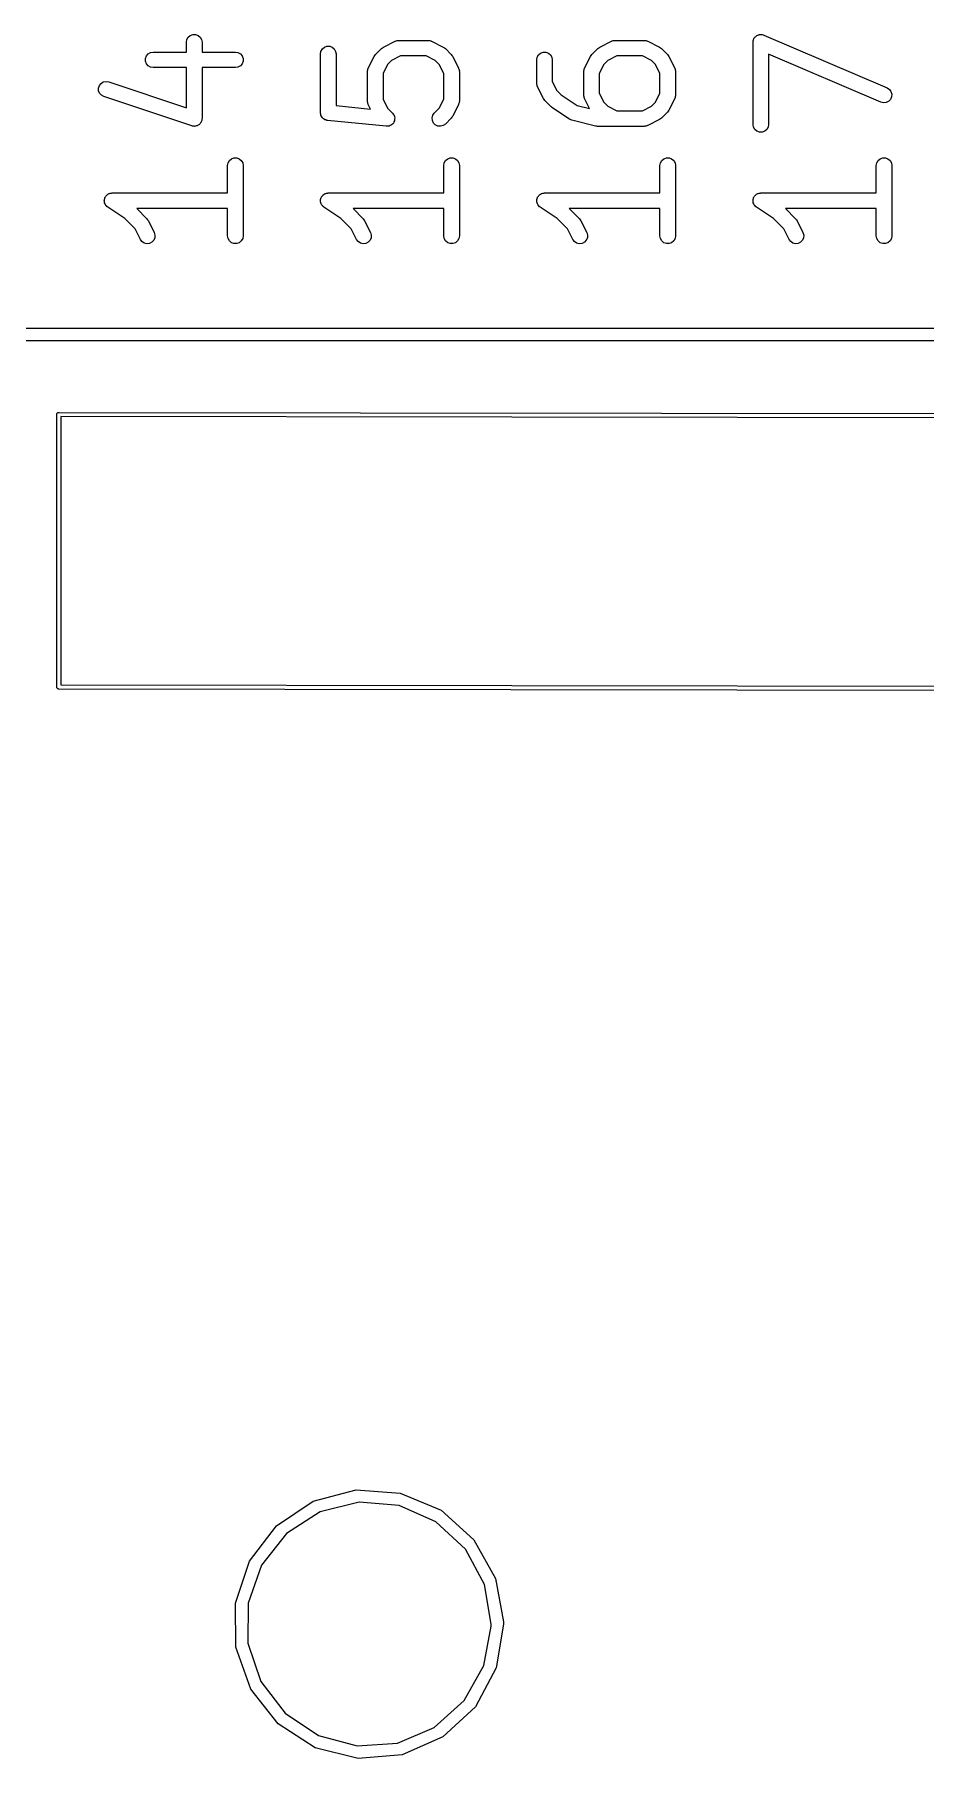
# Model space of a CAD drawing. Extents: x 98 to 199, y -139 to -72.
# Drawn here: x 164.64 to 175.11, y -95.05 to -74.8 of the extents above; entities that cross this region are included whole.
import ezdxf

# ---------------------------------------------------------------- set-up
doc = ezdxf.new("R2010")
doc.units = 0
doc.header["$MEASUREMENT"] = 0
doc.layers.add('BLACK', color=7, linetype='CONTINUOUS')

msp = doc.modelspace()

# ---------------------------------------------------------------- linework, layer by layer
at = {"layer": 'BLACK', "linetype": 'CONTINUOUS'}
for p, q in [((166.426, -74.889), (166.431, -74.8578)), ((166.426, -75.0044), (166.426, -74.889)), ((166.431, -74.8578), (166.447, -74.8303)), ((166.447, -74.8303), (166.471, -74.8099)), ((166.471, -74.8099), (166.501, -74.799)), ((166.501, -74.799), (166.533, -74.799)), ((166.533, -74.799), (166.563, -74.8099)), ((166.563, -74.8099), (166.587, -74.8303)), ((166.587, -74.8303), (166.603, -74.8578)), ((166.603, -74.8578), (166.609, -74.889)), ((166.609, -74.889), (166.609, -75.0044)), ((168.74, -74.9451), (168.878, -74.8762)), ((168.878, -74.8762), (168.883, -74.8747)), ((168.883, -74.8747), (168.888, -74.8721)), ((168.888, -74.8721), (168.899, -74.8702)), ((168.899, -74.8702), (168.909, -74.8671)), ((168.909, -74.8671), (168.914, -74.8675)), ((168.914, -74.8675), (168.919, -74.8665)), ((168.919, -74.8665), (169.264, -74.8665)), ((169.264, -74.8665), (169.269, -74.8675)), ((169.269, -74.8675), (169.274, -74.8671)), ((169.274, -74.8671), (169.285, -74.8702)), ((169.285, -74.8702), (169.295, -74.8721)), ((169.295, -74.8721), (169.3, -74.8747)), ((169.3, -74.8747), (169.305, -74.8762)), ((169.305, -74.8762), (169.443, -74.9451)), ((171.28, -74.9451), (171.418, -74.8762)), ((171.418, -74.8762), (171.423, -74.8747)), ((171.423, -74.8747), (171.428, -74.8721)), ((171.428, -74.8721), (171.439, -74.8702)), ((171.439, -74.8702), (171.449, -74.8671)), ((171.449, -74.8671), (171.454, -74.8675)), ((171.454, -74.8675), (171.459, -74.8665)), ((171.459, -74.8665), (171.804, -74.8665)), ((171.804, -74.8665), (171.809, -74.8675)), ((171.809, -74.8675), (171.814, -74.8671)), ((171.814, -74.8671), (171.825, -74.8702)), ((171.825, -74.8702), (171.835, -74.8721)), ((171.835, -74.8721), (171.84, -74.8747)), ((171.84, -74.8747), (171.845, -74.8762)), ((171.845, -74.8762), (171.983, -74.9451)), ((173.081, -74.889), (173.082, -74.8787)), ((173.081, -75.8542), (173.081, -74.889)), ((173.082, -74.8787), (173.083, -74.8682)), ((173.083, -74.8682), (173.085, -74.8631)), ((173.085, -74.8631), (173.086, -74.8578)), ((173.086, -74.8578), (173.091, -74.8487)), ((173.091, -74.8487), (173.095, -74.839)), ((173.095, -74.839), (173.099, -74.835)), ((173.099, -74.835), (173.102, -74.8303)), ((173.102, -74.8303), (173.11, -74.8235)), ((173.11, -74.8235), (173.117, -74.8158)), ((173.117, -74.8158), (173.122, -74.8134)), ((173.122, -74.8134), (173.126, -74.8099)), ((173.126, -74.8099), (173.136, -74.8063)), ((173.136, -74.8063), (173.146, -74.8015)), ((173.146, -74.8015), (173.151, -74.8009)), ((173.151, -74.8009), (173.156, -74.799)), ((173.156, -74.799), (173.167, -74.799)), ((173.167, -74.799), (173.177, -74.7977)), ((173.177, -74.7977), (173.182, -74.799)), ((173.182, -74.799), (173.188, -74.799)), ((173.188, -74.799), (173.198, -74.8026)), ((173.198, -74.8026), (173.208, -74.805)), ((173.208, -74.805), (174.656, -75.4255)), ((165.945, -75.08), (165.955, -75.0502)), ((165.945, -75.1117), (165.945, -75.08)), ((165.955, -75.1416), (165.945, -75.1117)), ((165.955, -75.0502), (165.976, -75.0258)), ((165.976, -75.0258), (166.003, -75.0099)), ((166.003, -75.0099), (166.035, -75.0044)), ((166.035, -75.0044), (166.426, -75.0044)), ((166.609, -75.0044), (167, -75.0044)), ((167, -75.0044), (167.031, -75.0099)), ((167.031, -75.0099), (167.059, -75.0258)), ((167.059, -75.0258), (167.079, -75.0502)), ((167.079, -75.0502), (167.09, -75.08)), ((167.09, -75.1117), (167.079, -75.1416)), ((167.09, -75.08), (167.09, -75.1117)), ((168.001, -75.0269), (168.006, -74.9957)), ((168.001, -75.7164), (168.001, -75.0269)), ((168.006, -74.9957), (168.022, -74.9682)), ((168.022, -74.9682), (168.046, -74.9477)), ((168.046, -74.9477), (168.076, -74.9369)), ((168.076, -74.9369), (168.108, -74.9369)), ((168.108, -74.9369), (168.138, -74.9477)), ((168.138, -74.9477), (168.162, -74.9682)), ((168.162, -74.9682), (168.178, -74.9957)), ((168.178, -74.9957), (168.183, -75.0269)), ((168.183, -75.0269), (168.183, -75.6336)), ((168.562, -75.1929), (168.631, -75.055)), ((168.631, -75.055), (168.639, -75.0432)), ((168.639, -75.0432), (168.648, -75.0312)), ((168.648, -75.0312), (168.717, -74.9623)), ((168.717, -74.9623), (168.729, -74.9539)), ((168.729, -74.9539), (168.74, -74.9451)), ((168.836, -75.1021), (168.788, -75.15)), ((168.941, -75.0494), (168.836, -75.1021)), ((169.242, -75.0494), (168.941, -75.0494)), ((169.348, -75.1021), (169.242, -75.0494)), ((169.396, -75.15), (169.348, -75.1021)), ((169.443, -74.9451), (169.455, -74.9539)), ((169.455, -74.9539), (169.467, -74.9623)), ((169.467, -74.9623), (169.535, -75.0312)), ((169.535, -75.0312), (169.544, -75.0432)), ((169.544, -75.0432), (169.553, -75.055)), ((169.553, -75.055), (169.622, -75.1929)), ((170.541, -75.0959), (170.546, -75.0646)), ((170.541, -75.3716), (170.541, -75.0959)), ((170.546, -75.0646), (170.562, -75.0371)), ((170.562, -75.0371), (170.586, -75.0167)), ((170.586, -75.0167), (170.616, -75.0058)), ((170.616, -75.0058), (170.648, -75.0058)), ((170.648, -75.0058), (170.678, -75.0167)), ((170.678, -75.0167), (170.702, -75.0371)), ((170.702, -75.0371), (170.718, -75.0646)), ((170.718, -75.0646), (170.723, -75.0959)), ((170.723, -75.0959), (170.723, -75.3501)), ((171.102, -75.1929), (171.171, -75.055)), ((171.171, -75.055), (171.179, -75.0432)), ((171.179, -75.0432), (171.188, -75.0312)), ((171.188, -75.0312), (171.257, -74.9623)), ((171.257, -74.9623), (171.269, -74.9539)), ((171.269, -74.9539), (171.28, -74.9451)), ((171.376, -75.1021), (171.328, -75.15)), ((171.481, -75.0494), (171.376, -75.1021)), ((171.782, -75.0494), (171.481, -75.0494)), ((171.888, -75.1021), (171.782, -75.0494)), ((171.936, -75.15), (171.888, -75.1021)), ((171.983, -74.9451), (171.995, -74.9539)), ((171.995, -74.9539), (172.007, -74.9623)), ((172.007, -74.9623), (172.075, -75.0312)), ((172.075, -75.0312), (172.084, -75.0432)), ((172.084, -75.0432), (172.093, -75.055)), ((172.093, -75.055), (172.162, -75.1929)), ((174.584, -75.5936), (173.263, -75.0277)), ((173.263, -75.0277), (173.263, -75.8542)), ((165.976, -75.1659), (165.955, -75.1416)), ((166.003, -75.1818), (165.976, -75.1659)), ((166.035, -75.1873), (166.003, -75.1818)), ((166.426, -75.1873), (166.035, -75.1873)), ((166.426, -75.6584), (166.426, -75.1873)), ((167, -75.1873), (166.609, -75.1873)), ((166.609, -75.1873), (166.609, -75.7853)), ((167.031, -75.1818), (167, -75.1873)), ((167.059, -75.1659), (167.031, -75.1818)), ((167.079, -75.1416), (167.059, -75.1659)), ((168.552, -75.2338), (168.553, -75.2286)), ((168.552, -75.5785), (168.552, -75.2338)), ((168.553, -75.2233), (168.556, -75.213)), ((168.553, -75.2286), (168.553, -75.2233)), ((168.556, -75.213), (168.558, -75.2025)), ((168.558, -75.2025), (168.56, -75.1979)), ((168.56, -75.1979), (168.562, -75.1929)), ((168.788, -75.15), (168.735, -75.2553)), ((168.735, -75.2553), (168.735, -75.5569)), ((169.448, -75.2553), (169.396, -75.15)), ((169.448, -75.5569), (169.448, -75.2553)), ((169.622, -75.1929), (169.623, -75.1979)), ((169.623, -75.1979), (169.626, -75.2025)), ((169.626, -75.2025), (169.628, -75.213)), ((169.628, -75.213), (169.631, -75.2233)), ((169.631, -75.2233), (169.63, -75.2286)), ((169.63, -75.2286), (169.631, -75.2338)), ((169.631, -75.2338), (169.631, -75.5785)), ((171.092, -75.2338), (171.093, -75.2286)), ((171.092, -75.5095), (171.092, -75.2338)), ((171.093, -75.2233), (171.096, -75.213)), ((171.093, -75.2286), (171.093, -75.2233)), ((171.096, -75.213), (171.098, -75.2025)), ((171.098, -75.2025), (171.1, -75.1979)), ((171.1, -75.1979), (171.102, -75.1929)), ((171.328, -75.15), (171.275, -75.2553)), ((171.275, -75.2553), (171.275, -75.4879)), ((171.988, -75.2553), (171.936, -75.15)), ((171.988, -75.4879), (171.988, -75.2553)), ((172.162, -75.1929), (172.163, -75.1979)), ((172.163, -75.1979), (172.166, -75.2025)), ((172.166, -75.2025), (172.168, -75.213)), ((172.168, -75.213), (172.171, -75.2233)), ((172.171, -75.2233), (172.17, -75.2286)), ((172.17, -75.2286), (172.171, -75.2338)), ((172.171, -75.2338), (172.171, -75.5095)), ((165.393, -75.4272), (165.403, -75.397)), ((165.393, -75.4589), (165.393, -75.4272)), ((165.405, -75.4885), (165.393, -75.4589)), ((165.403, -75.397), (165.422, -75.3722)), ((165.426, -75.5122), (165.405, -75.4885)), ((165.422, -75.3722), (165.449, -75.3555)), ((165.454, -75.5273), (165.426, -75.5122)), ((165.449, -75.3555), (165.481, -75.3492)), ((166.488, -75.872), (165.454, -75.5273)), ((165.481, -75.3492), (165.512, -75.3538)), ((165.512, -75.3538), (166.426, -75.6584)), ((170.541, -75.3768), (170.541, -75.3716)), ((170.541, -75.3821), (170.541, -75.3768)), ((170.544, -75.3924), (170.541, -75.3821)), ((170.546, -75.4029), (170.544, -75.3924)), ((170.549, -75.4075), (170.546, -75.4029)), ((170.55, -75.4125), (170.549, -75.4075)), ((170.619, -75.5504), (170.55, -75.4125)), ((170.723, -75.3501), (170.776, -75.4554)), ((170.776, -75.4554), (170.828, -75.5074)), ((170.828, -75.5074), (171.014, -75.6315)), ((171.093, -75.5147), (171.092, -75.5095)), ((171.093, -75.52), (171.093, -75.5147)), ((171.096, -75.5303), (171.093, -75.52)), ((171.098, -75.5408), (171.096, -75.5303)), ((171.275, -75.4879), (171.328, -75.5932)), ((171.936, -75.5932), (171.988, -75.4879)), ((172.168, -75.5303), (172.166, -75.5408)), ((172.171, -75.52), (172.168, -75.5303)), ((172.171, -75.5095), (172.17, -75.5147)), ((172.17, -75.5147), (172.171, -75.52)), ((174.656, -75.4255), (174.682, -75.4429)), ((174.682, -75.4429), (174.701, -75.4683)), ((174.709, -75.5304), (174.696, -75.5596)), ((174.701, -75.4683), (174.711, -75.4987)), ((174.711, -75.4987), (174.709, -75.5304)), ((168.001, -75.7198), (168.001, -75.7164)), ((168.001, -75.7232), (168.001, -75.7198)), ((168.004, -75.7353), (168.001, -75.7232)), ((168.183, -75.6336), (168.589, -75.6742)), ((168.553, -75.5837), (168.552, -75.5785)), ((168.553, -75.5889), (168.553, -75.5837)), ((168.556, -75.5992), (168.553, -75.5889)), ((168.558, -75.6097), (168.556, -75.5992)), ((168.56, -75.6143), (168.558, -75.6097)), ((168.562, -75.6194), (168.56, -75.6143)), ((168.589, -75.6742), (168.562, -75.6194)), ((168.735, -75.5569), (168.788, -75.6622)), ((168.788, -75.6622), (168.846, -75.7206)), ((168.846, -75.7206), (168.846, -75.7211)), ((168.846, -75.7211), (168.847, -75.7214)), ((168.847, -75.7214), (168.855, -75.7341)), ((169.319, -75.7467), (169.337, -75.7206)), ((169.337, -75.7206), (169.396, -75.6622)), ((169.396, -75.6622), (169.448, -75.5569)), ((169.622, -75.6194), (169.553, -75.7572)), ((169.623, -75.6143), (169.622, -75.6194)), ((169.626, -75.6097), (169.623, -75.6143)), ((169.628, -75.5992), (169.626, -75.6097)), ((169.631, -75.5889), (169.628, -75.5992)), ((169.631, -75.5785), (169.63, -75.5837)), ((169.63, -75.5837), (169.631, -75.5889)), ((170.628, -75.5622), (170.619, -75.5504)), ((170.636, -75.5742), (170.628, -75.5622)), ((170.705, -75.6431), (170.636, -75.5742)), ((170.713, -75.6483), (170.705, -75.6431)), ((170.719, -75.6546), (170.713, -75.6483)), ((170.926, -75.7924), (170.719, -75.6546)), ((171.014, -75.6315), (171.161, -75.6681)), ((171.1, -75.5454), (171.098, -75.5408)), ((171.102, -75.5504), (171.1, -75.5454)), ((171.161, -75.6681), (171.102, -75.5504)), ((171.328, -75.5932), (171.376, -75.6412)), ((171.376, -75.6412), (171.481, -75.6939)), ((171.481, -75.6939), (171.782, -75.6939)), ((171.782, -75.6939), (171.888, -75.6412)), ((171.888, -75.6412), (171.936, -75.5932)), ((172.075, -75.7121), (172.007, -75.781)), ((172.084, -75.7001), (172.075, -75.7121)), ((172.093, -75.6883), (172.084, -75.7001)), ((172.162, -75.5504), (172.093, -75.6883)), ((172.163, -75.5454), (172.162, -75.5504)), ((172.166, -75.5408), (172.163, -75.5454)), ((174.615, -75.6008), (174.584, -75.5936)), ((174.646, -75.5971), (174.615, -75.6008)), ((174.675, -75.5827), (174.646, -75.5971)), ((174.696, -75.5596), (174.675, -75.5827)), ((166.495, -75.873), (166.488, -75.872)), ((166.501, -75.8753), (166.495, -75.873)), ((166.511, -75.8753), (166.501, -75.8753)), ((166.52, -75.8767), (166.511, -75.8753)), ((166.526, -75.8753), (166.52, -75.8767)), ((166.533, -75.8753), (166.526, -75.8753)), ((166.542, -75.8722), (166.533, -75.8753)), ((166.551, -75.8703), (166.542, -75.8722)), ((166.557, -75.8668), (166.551, -75.8703)), ((166.563, -75.8645), (166.557, -75.8668)), ((166.57, -75.8585), (166.563, -75.8645)), ((166.578, -75.8537), (166.57, -75.8585)), ((166.582, -75.8484), (166.578, -75.8537)), ((166.587, -75.8441), (166.582, -75.8484)), ((166.592, -75.8361), (166.587, -75.8441)), ((166.598, -75.8288), (166.592, -75.8361)), ((166.6, -75.8224), (166.598, -75.8288)), ((166.603, -75.8166), (166.6, -75.8224)), ((166.605, -75.8075), (166.603, -75.8166)), ((166.608, -75.7987), (166.605, -75.8075)), ((166.609, -75.7853), (166.607, -75.792)), ((166.607, -75.792), (166.608, -75.7987)), ((168.006, -75.7476), (168.004, -75.7353)), ((168.008, -75.7506), (168.006, -75.7476)), ((168.009, -75.754), (168.008, -75.7506)), ((168.016, -75.7643), (168.009, -75.754)), ((168.022, -75.7751), (168.016, -75.7643)), ((168.025, -75.7774), (168.022, -75.7751)), ((168.027, -75.7802), (168.025, -75.7774)), ((168.037, -75.7875), (168.027, -75.7802)), ((168.046, -75.7955), (168.037, -75.7875)), ((168.049, -75.7967), (168.046, -75.7955)), ((168.052, -75.7987), (168.049, -75.7967)), ((168.064, -75.8021), (168.052, -75.7987)), ((168.076, -75.8064), (168.064, -75.8021)), ((168.08, -75.8064), (168.076, -75.8064)), ((168.083, -75.8073), (168.08, -75.8064)), ((168.772, -75.8763), (168.083, -75.8073)), ((168.773, -75.8762), (168.772, -75.8763)), ((168.789, -75.8751), (168.773, -75.8764)), ((168.773, -75.8764), (168.773, -75.8762)), ((168.804, -75.8739), (168.789, -75.8751)), ((168.805, -75.8736), (168.804, -75.8737)), ((168.804, -75.8737), (168.804, -75.8739)), ((168.819, -75.8671), (168.805, -75.8736)), ((168.833, -75.8608), (168.819, -75.8671)), ((168.834, -75.8602), (168.833, -75.8604)), ((168.833, -75.8604), (168.833, -75.8608)), ((168.845, -75.8494), (168.834, -75.8602)), ((168.856, -75.8387), (168.845, -75.8494)), ((168.855, -75.7341), (168.864, -75.7467)), ((168.863, -75.8239), (168.856, -75.8377)), ((168.856, -75.8377), (168.856, -75.8382)), ((168.856, -75.8382), (168.856, -75.8387)), ((168.869, -75.8101), (168.863, -75.8239)), ((168.864, -75.7467), (168.864, -75.7472)), ((168.864, -75.7472), (168.865, -75.7477)), ((168.865, -75.7477), (168.869, -75.7626)), ((168.869, -75.7626), (168.872, -75.7773)), ((168.87, -75.809), (168.869, -75.8095)), ((168.869, -75.8095), (168.869, -75.8101)), ((168.871, -75.7938), (168.87, -75.809)), ((168.873, -75.7785), (168.871, -75.7938)), ((168.872, -75.7773), (168.872, -75.7779)), ((168.872, -75.7779), (168.873, -75.7785)), ((169.311, -75.7773), (169.319, -75.7467)), ((169.314, -75.809), (169.311, -75.7773)), ((169.327, -75.8377), (169.314, -75.809)), ((169.349, -75.8602), (169.327, -75.8377)), ((169.378, -75.8736), (169.349, -75.8602)), ((169.41, -75.8764), (169.378, -75.8736)), ((169.441, -75.8682), (169.41, -75.8764)), ((169.467, -75.85), (169.441, -75.8682)), ((169.535, -75.781), (169.467, -75.85)), ((169.544, -75.769), (169.535, -75.781)), ((169.553, -75.7572), (169.544, -75.769)), ((170.94, -75.7987), (170.926, -75.7924)), ((170.954, -75.8051), (170.94, -75.7987)), ((171.23, -75.874), (170.954, -75.8051)), ((171.241, -75.8748), (171.23, -75.874)), ((171.252, -75.8767), (171.241, -75.8748)), ((171.804, -75.8767), (171.252, -75.8767)), ((171.809, -75.8758), (171.804, -75.8767)), ((171.814, -75.8761), (171.809, -75.8758)), ((171.825, -75.8731), (171.814, -75.8761)), ((171.835, -75.8712), (171.825, -75.8731)), ((171.84, -75.8686), (171.835, -75.8712)), ((171.845, -75.8671), (171.84, -75.8686)), ((171.983, -75.7981), (171.845, -75.8671)), ((171.995, -75.7894), (171.983, -75.7981)), ((172.007, -75.781), (171.995, -75.7894)), ((173.086, -75.8855), (173.081, -75.8542)), ((173.102, -75.913), (173.086, -75.8855)), ((173.126, -75.9334), (173.102, -75.913)), ((173.156, -75.9443), (173.126, -75.9334)), ((173.218, -75.9334), (173.188, -75.9443)), ((173.242, -75.913), (173.218, -75.9334)), ((173.258, -75.8855), (173.242, -75.913)), ((173.263, -75.8542), (173.258, -75.8855)), ((173.188, -75.9443), (173.156, -75.9443)), ((166.908, -76.3368), (166.914, -76.3056)), ((166.908, -76.6591), (166.908, -76.3368)), ((166.914, -76.3056), (166.93, -76.2781)), ((166.93, -76.2781), (166.954, -76.2577)), ((166.954, -76.2577), (166.984, -76.2468)), ((166.984, -76.2468), (167.016, -76.2468)), ((167.016, -76.2468), (167.045, -76.2577)), ((167.045, -76.2577), (167.07, -76.2781)), ((167.07, -76.2781), (167.086, -76.3056)), ((167.086, -76.3056), (167.091, -76.3368)), ((167.091, -76.3368), (167.091, -77.1642)), ((169.448, -76.3368), (169.454, -76.3056)), ((169.448, -76.6591), (169.448, -76.3368)), ((169.454, -76.3056), (169.47, -76.2781)), ((169.47, -76.2781), (169.494, -76.2577)), ((169.494, -76.2577), (169.524, -76.2468)), ((169.524, -76.2468), (169.556, -76.2468)), ((169.556, -76.2468), (169.585, -76.2577)), ((169.585, -76.2577), (169.61, -76.2781)), ((169.61, -76.2781), (169.626, -76.3056)), ((169.626, -76.3056), (169.631, -76.3368)), ((169.631, -76.3368), (169.631, -77.1642)), ((171.988, -76.3368), (171.994, -76.3056)), ((171.988, -76.6591), (171.988, -76.3368)), ((171.994, -76.3056), (172.01, -76.2781)), ((172.01, -76.2781), (172.034, -76.2577)), ((172.034, -76.2577), (172.064, -76.2468)), ((172.064, -76.2468), (172.096, -76.2468)), ((172.096, -76.2468), (172.125, -76.2577)), ((172.125, -76.2577), (172.15, -76.2781)), ((172.15, -76.2781), (172.166, -76.3056)), ((172.166, -76.3056), (172.171, -76.3368)), ((172.171, -76.3368), (172.171, -77.1642)), ((174.528, -76.3368), (174.534, -76.3056)), ((174.528, -76.6591), (174.528, -76.3368)), ((174.534, -76.3056), (174.55, -76.2781)), ((174.55, -76.2781), (174.574, -76.2577)), ((174.574, -76.2577), (174.604, -76.2468)), ((174.604, -76.2468), (174.636, -76.2468)), ((174.636, -76.2468), (174.665, -76.2577)), ((174.665, -76.2577), (174.69, -76.2781)), ((174.69, -76.2781), (174.706, -76.3056)), ((174.706, -76.3056), (174.711, -76.3368)), ((174.711, -76.3368), (174.711, -77.1642)), ((165.461, -76.7446), (165.462, -76.7397)), ((165.462, -76.7555), (165.461, -76.7446)), ((165.462, -76.7346), (165.466, -76.7244)), ((165.462, -76.7397), (165.462, -76.7346)), ((165.466, -76.7244), (165.468, -76.7138)), ((165.468, -76.7138), (165.471, -76.7095)), ((165.471, -76.7095), (165.473, -76.7048)), ((165.473, -76.7048), (165.48, -76.6964)), ((165.48, -76.6964), (165.486, -76.6873)), ((165.486, -76.6873), (165.49, -76.6843)), ((165.49, -76.6843), (165.493, -76.6805)), ((165.493, -76.6805), (165.503, -76.675)), ((165.503, -76.675), (165.511, -76.6685)), ((165.511, -76.6685), (165.516, -76.6671)), ((165.516, -76.6671), (165.521, -76.6646)), ((165.521, -76.6646), (165.531, -76.6627)), ((165.531, -76.6627), (165.542, -76.6596)), ((165.542, -76.6596), (165.547, -76.6599)), ((165.547, -76.6599), (165.552, -76.6591)), ((165.552, -76.6591), (166.908, -76.6591)), ((168.001, -76.7446), (168.002, -76.7397)), ((168.002, -76.7555), (168.001, -76.7446)), ((168.002, -76.7346), (168.006, -76.7244)), ((168.002, -76.7397), (168.002, -76.7346)), ((168.006, -76.7244), (168.008, -76.7138)), ((168.008, -76.7138), (168.011, -76.7095)), ((168.011, -76.7095), (168.013, -76.7048)), ((168.013, -76.7048), (168.02, -76.6964)), ((168.02, -76.6964), (168.026, -76.6873)), ((168.026, -76.6873), (168.03, -76.6843)), ((168.03, -76.6843), (168.033, -76.6805)), ((168.033, -76.6805), (168.043, -76.675)), ((168.043, -76.675), (168.051, -76.6685)), ((168.051, -76.6685), (168.056, -76.6671)), ((168.056, -76.6671), (168.061, -76.6646)), ((168.061, -76.6646), (168.071, -76.6627)), ((168.071, -76.6627), (168.082, -76.6596)), ((168.082, -76.6596), (168.087, -76.6599)), ((168.087, -76.6599), (168.092, -76.6591)), ((168.092, -76.6591), (169.448, -76.6591)), ((170.541, -76.7446), (170.542, -76.7397)), ((170.542, -76.7555), (170.541, -76.7446)), ((170.542, -76.7346), (170.546, -76.7244)), ((170.542, -76.7397), (170.542, -76.7346)), ((170.546, -76.7244), (170.548, -76.7138)), ((170.548, -76.7138), (170.551, -76.7095)), ((170.551, -76.7095), (170.553, -76.7048)), ((170.553, -76.7048), (170.56, -76.6964)), ((170.56, -76.6964), (170.566, -76.6873)), ((170.566, -76.6873), (170.57, -76.6843)), ((170.57, -76.6843), (170.573, -76.6805)), ((170.573, -76.6805), (170.583, -76.675)), ((170.583, -76.675), (170.591, -76.6685)), ((170.591, -76.6685), (170.596, -76.6671)), ((170.596, -76.6671), (170.601, -76.6646)), ((170.601, -76.6646), (170.611, -76.6627)), ((170.611, -76.6627), (170.622, -76.6596)), ((170.622, -76.6596), (170.627, -76.6599)), ((170.627, -76.6599), (170.632, -76.6591)), ((170.632, -76.6591), (171.988, -76.6591)), ((173.081, -76.7446), (173.082, -76.7397)), ((173.082, -76.7555), (173.081, -76.7446)), ((173.082, -76.7346), (173.086, -76.7244)), ((173.082, -76.7397), (173.082, -76.7346)), ((173.086, -76.7244), (173.088, -76.7138)), ((173.088, -76.7138), (173.091, -76.7095)), ((173.091, -76.7095), (173.093, -76.7048)), ((173.093, -76.7048), (173.1, -76.6964)), ((173.1, -76.6964), (173.106, -76.6873)), ((173.106, -76.6873), (173.11, -76.6843)), ((173.11, -76.6843), (173.113, -76.6805)), ((173.113, -76.6805), (173.123, -76.675)), ((173.123, -76.675), (173.131, -76.6685)), ((173.131, -76.6685), (173.136, -76.6671)), ((173.136, -76.6671), (173.141, -76.6646)), ((173.141, -76.6646), (173.151, -76.6627)), ((173.151, -76.6627), (173.162, -76.6596)), ((173.162, -76.6596), (173.167, -76.6599)), ((173.167, -76.6599), (173.172, -76.6591)), ((173.172, -76.6591), (174.528, -76.6591)), ((165.462, -76.7664), (165.462, -76.7555)), ((165.464, -76.7711), (165.462, -76.7664)), ((165.464, -76.7762), (165.464, -76.7711)), ((165.469, -76.786), (165.464, -76.7762)), ((165.473, -76.7962), (165.469, -76.786)), ((165.476, -76.8001), (165.473, -76.7962)), ((165.478, -76.8046), (165.476, -76.8001)), ((165.486, -76.8122), (165.478, -76.8046)), ((165.493, -76.8205), (165.486, -76.8122)), ((165.498, -76.8231), (165.493, -76.8205)), ((165.501, -76.8266), (165.498, -76.8231)), ((165.701, -76.9594), (165.501, -76.8266)), ((166.908, -76.8419), (165.842, -76.8419)), ((165.842, -76.8419), (165.961, -76.9616)), ((166.908, -77.1642), (166.908, -76.8419)), ((168.002, -76.7664), (168.002, -76.7555)), ((168.004, -76.7711), (168.002, -76.7664)), ((168.004, -76.7762), (168.004, -76.7711)), ((168.009, -76.786), (168.004, -76.7762)), ((168.013, -76.7962), (168.009, -76.786)), ((168.016, -76.8001), (168.013, -76.7962)), ((168.018, -76.8046), (168.016, -76.8001)), ((168.026, -76.8122), (168.018, -76.8046)), ((168.033, -76.8205), (168.026, -76.8122)), ((168.038, -76.8231), (168.033, -76.8205)), ((168.041, -76.8266), (168.038, -76.8231)), ((168.241, -76.9594), (168.041, -76.8266)), ((169.448, -76.8419), (168.382, -76.8419)), ((168.382, -76.8419), (168.501, -76.9616)), ((169.448, -77.1642), (169.448, -76.8419)), ((170.542, -76.7664), (170.542, -76.7555)), ((170.544, -76.7711), (170.542, -76.7664)), ((170.544, -76.7762), (170.544, -76.7711)), ((170.549, -76.786), (170.544, -76.7762)), ((170.553, -76.7962), (170.549, -76.786)), ((170.556, -76.8001), (170.553, -76.7962)), ((170.558, -76.8046), (170.556, -76.8001)), ((170.566, -76.8122), (170.558, -76.8046)), ((170.573, -76.8205), (170.566, -76.8122)), ((170.578, -76.8231), (170.573, -76.8205)), ((170.581, -76.8266), (170.578, -76.8231)), ((170.781, -76.9594), (170.581, -76.8266)), ((171.988, -76.8419), (170.922, -76.8419)), ((170.922, -76.8419), (171.041, -76.9616)), ((171.988, -77.1642), (171.988, -76.8419)), ((173.082, -76.7664), (173.082, -76.7555)), ((173.084, -76.7711), (173.082, -76.7664)), ((173.084, -76.7762), (173.084, -76.7711)), ((173.089, -76.786), (173.084, -76.7762)), ((173.093, -76.7962), (173.089, -76.786)), ((173.096, -76.8001), (173.093, -76.7962)), ((173.098, -76.8046), (173.096, -76.8001)), ((173.106, -76.8122), (173.098, -76.8046)), ((173.113, -76.8205), (173.106, -76.8122)), ((173.118, -76.8231), (173.113, -76.8205)), ((173.121, -76.8266), (173.118, -76.8231)), ((173.321, -76.9594), (173.121, -76.8266)), ((174.528, -76.8419), (173.462, -76.8419)), ((173.462, -76.8419), (173.581, -76.9616)), ((174.528, -77.1642), (174.528, -76.8419)), ((165.822, -77.0804), (165.701, -76.9594)), ((165.884, -77.205), (165.822, -77.0804)), ((165.961, -76.9616), (165.97, -76.9736)), ((165.97, -76.9736), (165.978, -76.9854)), ((165.978, -76.9854), (166.047, -77.1233)), ((166.047, -77.1233), (166.056, -77.1537)), ((168.362, -77.0804), (168.241, -76.9594)), ((168.424, -77.205), (168.362, -77.0804)), ((168.501, -76.9616), (168.51, -76.9736)), ((168.51, -76.9736), (168.518, -76.9854)), ((168.518, -76.9854), (168.587, -77.1233)), ((168.587, -77.1233), (168.596, -77.1537)), ((170.902, -77.0804), (170.781, -76.9594)), ((170.964, -77.205), (170.902, -77.0804)), ((171.041, -76.9616), (171.05, -76.9736)), ((171.05, -76.9736), (171.058, -76.9854)), ((171.058, -76.9854), (171.127, -77.1233)), ((171.127, -77.1233), (171.136, -77.1537)), ((173.442, -77.0804), (173.321, -76.9594)), ((173.504, -77.205), (173.442, -77.0804)), ((173.581, -76.9616), (173.59, -76.9736)), ((173.59, -76.9736), (173.598, -76.9854)), ((173.598, -76.9854), (173.667, -77.1233)), ((173.667, -77.1233), (173.676, -77.1537)), ((165.903, -77.2306), (165.884, -77.205)), ((165.929, -77.2481), (165.903, -77.2306)), ((165.96, -77.2554), (165.929, -77.2481)), ((165.992, -77.2518), (165.96, -77.2554)), ((166.02, -77.2376), (165.992, -77.2518)), ((166.042, -77.2145), (166.02, -77.2376)), ((166.055, -77.1854), (166.042, -77.2145)), ((166.056, -77.1537), (166.055, -77.1854)), ((166.914, -77.1954), (166.908, -77.1642)), ((166.93, -77.2229), (166.914, -77.1954)), ((166.954, -77.2433), (166.93, -77.2229)), ((166.984, -77.2542), (166.954, -77.2433)), ((167.016, -77.2542), (166.984, -77.2542)), ((167.045, -77.2433), (167.016, -77.2542)), ((167.07, -77.2229), (167.045, -77.2433)), ((167.086, -77.1954), (167.07, -77.2229)), ((167.091, -77.1642), (167.086, -77.1954)), ((168.443, -77.2306), (168.424, -77.205)), ((168.469, -77.2481), (168.443, -77.2306)), ((168.5, -77.2554), (168.469, -77.2481)), ((168.532, -77.2518), (168.5, -77.2554)), ((168.56, -77.2376), (168.532, -77.2518)), ((168.582, -77.2145), (168.56, -77.2376)), ((168.595, -77.1854), (168.582, -77.2145)), ((168.596, -77.1537), (168.595, -77.1854)), ((169.454, -77.1954), (169.448, -77.1642)), ((169.47, -77.2229), (169.454, -77.1954)), ((169.494, -77.2433), (169.47, -77.2229)), ((169.524, -77.2542), (169.494, -77.2433)), ((169.556, -77.2542), (169.524, -77.2542)), ((169.585, -77.2433), (169.556, -77.2542)), ((169.61, -77.2229), (169.585, -77.2433)), ((169.626, -77.1954), (169.61, -77.2229)), ((169.631, -77.1642), (169.626, -77.1954)), ((170.983, -77.2306), (170.964, -77.205)), ((171.009, -77.2481), (170.983, -77.2306)), ((171.04, -77.2554), (171.009, -77.2481)), ((171.072, -77.2518), (171.04, -77.2554)), ((171.1, -77.2376), (171.072, -77.2518)), ((171.122, -77.2145), (171.1, -77.2376)), ((171.135, -77.1854), (171.122, -77.2145)), ((171.136, -77.1537), (171.135, -77.1854)), ((171.994, -77.1954), (171.988, -77.1642)), ((172.01, -77.2229), (171.994, -77.1954)), ((172.034, -77.2433), (172.01, -77.2229)), ((172.064, -77.2542), (172.034, -77.2433)), ((172.096, -77.2542), (172.064, -77.2542)), ((172.125, -77.2433), (172.096, -77.2542)), ((172.15, -77.2229), (172.125, -77.2433)), ((172.166, -77.1954), (172.15, -77.2229)), ((172.171, -77.1642), (172.166, -77.1954)), ((173.523, -77.2306), (173.504, -77.205)), ((173.549, -77.2481), (173.523, -77.2306)), ((173.58, -77.2554), (173.549, -77.2481)), ((173.612, -77.2518), (173.58, -77.2554)), ((173.64, -77.2376), (173.612, -77.2518)), ((173.662, -77.2145), (173.64, -77.2376)), ((173.675, -77.1854), (173.662, -77.2145)), ((173.676, -77.1537), (173.675, -77.1854)), ((174.534, -77.1954), (174.528, -77.1642)), ((174.55, -77.2229), (174.534, -77.1954)), ((174.574, -77.2433), (174.55, -77.2229)), ((174.604, -77.2542), (174.574, -77.2433)), ((174.636, -77.2542), (174.604, -77.2542)), ((174.665, -77.2433), (174.636, -77.2542)), ((174.69, -77.2229), (174.665, -77.2433)), ((174.706, -77.1954), (174.69, -77.2229)), ((174.711, -77.1642), (174.706, -77.1954)), ((98.7201, -78.2458), (194.243, -78.2458)), ((194.216, -78.3958), (98.73, -78.3958)), ((164.902, -79.2543), (164.903, -79.2521)), ((164.902, -79.2564), (164.902, -79.2543)), ((164.902, -79.2586), (164.902, -79.2564)), ((164.902, -79.2611), (164.902, -79.2586)), ((164.902, -79.2586), (164.902, -79.2586)), ((164.902, -79.2652), (164.902, -79.2611)), ((164.902, -82.4618), (164.902, -79.2652)), ((164.902, -79.2652), (164.902, -79.2652)), ((164.903, -79.2521), (164.904, -79.2502)), ((164.904, -79.2502), (164.905, -79.2481)), ((164.905, -79.2481), (164.906, -79.2464)), ((164.906, -79.2464), (164.907, -79.2445)), ((164.907, -79.2445), (164.909, -79.243)), ((164.909, -79.243), (164.91, -79.2413)), ((164.91, -79.2413), (164.912, -79.2402)), ((164.912, -79.2402), (164.914, -79.2388)), ((164.914, -79.2388), (164.916, -79.2381)), ((164.916, -79.2381), (164.918, -79.2369)), ((164.918, -79.2369), (164.92, -79.2366)), ((164.92, -79.2366), (164.922, -79.2358)), ((164.922, -79.2358), (164.925, -79.2358)), ((164.925, -79.2358), (164.925, -79.2358)), ((164.925, -79.2358), (164.927, -79.2358)), ((164.927, -79.2358), (164.931, -79.2358)), ((164.931, -79.2358), (164.931, -79.2358)), ((164.931, -79.2358), (185.468, -79.2658)), ((185.442, -79.3158), (164.952, -79.2858)), ((164.952, -79.2858), (164.952, -82.4358)), ((164.902, -82.4652), (164.902, -82.4618)), ((164.902, -82.4673), (164.902, -82.4652)), ((164.903, -82.4695), (164.902, -82.4673)), ((164.904, -82.4714), (164.903, -82.4695)), ((164.905, -82.4735), (164.904, -82.4714)), ((164.906, -82.4752), (164.905, -82.4735)), ((164.907, -82.4771), (164.906, -82.4752)), ((164.909, -82.4785), (164.907, -82.4771)), ((164.91, -82.4802), (164.909, -82.4785)), ((164.912, -82.4813), (164.91, -82.4802)), ((164.914, -82.4828), (164.912, -82.4813)), ((164.916, -82.4835), (164.914, -82.4828)), ((164.918, -82.4846), (164.916, -82.4835)), ((164.92, -82.485), (164.918, -82.4846)), ((164.922, -82.4858), (164.92, -82.485)), ((164.927, -82.4858), (164.922, -82.4858)), ((185.462, -82.5158), (164.927, -82.4858)), ((164.952, -82.4358), (185.442, -82.4658)), ((167.916, -92.0254), (168.418, -91.8921)), ((168.418, -91.8921), (168.937, -91.9289)), ((168.937, -91.9289), (169.416, -92.1316)), ((167.483, -92.3143), (167.916, -92.0254)), ((168.455, -92.0365), (167.997, -92.1502)), ((168.925, -92.0772), (168.455, -92.0365)), ((169.356, -92.268), (168.925, -92.0772)), ((169.416, -92.1316), (169.803, -92.4785)), ((167.168, -92.7276), (167.483, -92.3143)), ((167.997, -92.1502), (167.601, -92.4061)), ((169.702, -92.5882), (169.356, -92.268)), ((167.601, -92.4061), (167.308, -92.7766)), ((169.803, -92.4785), (170.057, -92.9322)), ((167.003, -93.2209), (167.168, -92.7276)), ((169.926, -93.0033), (169.702, -92.5882)), ((167.308, -92.7766), (167.152, -93.2216)), ((170.057, -92.9322), (170.151, -93.4437)), ((170.004, -93.4686), (169.926, -93.0033)), ((167.007, -93.7408), (167.003, -93.2209)), ((167.152, -93.2216), (167.148, -93.6933)), ((169.919, -93.9552), (170.004, -93.4912)), ((170.004, -93.4912), (170.004, -93.4686)), ((170.151, -93.4686), (170.065, -93.9815)), ((170.151, -93.4437), (170.151, -93.4686)), ((167.18, -94.2315), (167.007, -93.7408)), ((167.148, -93.6933), (167.298, -94.1408)), ((169.688, -94.3668), (169.919, -93.9552)), ((167.298, -94.1408), (167.584, -94.5158)), ((170.065, -93.9815), (169.819, -94.4391)), ((167.502, -94.6398), (167.18, -94.2315)), ((167.584, -94.5158), (167.976, -94.7778)), ((169.337, -94.6815), (169.688, -94.3668)), ((169.819, -94.4391), (169.437, -94.7921)), ((167.938, -94.9219), (167.502, -94.6398)), ((168.903, -94.8654), (169.337, -94.6815)), ((168.443, -95.0472), (167.938, -94.9219)), ((167.976, -94.7778), (168.432, -94.8987)), ((168.432, -94.8987), (168.903, -94.8654)), ((169.437, -94.7921), (168.961, -95.0024)), ((168.961, -95.0024), (168.443, -95.0472))]:
    msp.add_line(p, q, dxfattribs=at)

doc.saveas('drawing.dxf')
